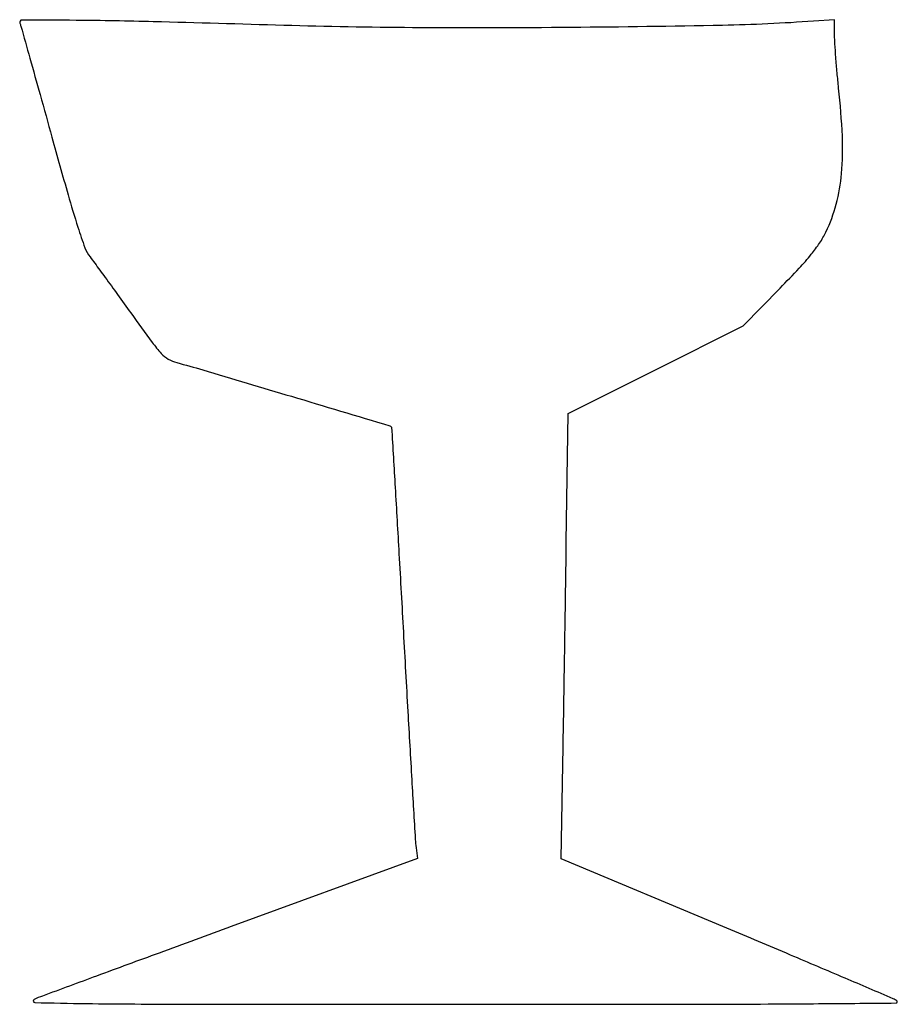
# Model space of a CAD drawing. Extents: x 0 to 322, y 0 to 361.
import ezdxf

# ---------------------------------------------------------------- set-up
doc = ezdxf.new("R2010")
doc.units = 0

msp = doc.modelspace()

# ---------------------------------------------------------------- linework, layer by layer
msp.add_lwpolyline([(0.241438, 359.813205, -0.022956), (0.626231, 358.654012, -0.000116), (3.927342, 346.925766, -0.000527), (7.668472, 333.568393, -0.000334), (12.002324, 317.991625, 0.001615), (17.931863, 296.889234, 0.0078), (21.527995, 284.958445, 0.011211), (24.106704, 277.448917, 0.077894), (25.993546, 274.065144, -0.007758), (27.697995, 271.81666, -0.000842), (31.539673, 266.563486, -0.001032), (36.090424, 260.291517, -0.000832), (40.955145, 253.533957, 0.0025), (48.776694, 242.745153, 0.02874), (52.109782, 238.704644, 0.073511), (54.685797, 236.635017, 0.068412), (57.81303, 235.336902, -0.008045), (67.28649, 232.685097, -0.000359), (99.847304, 222.977693, -0.000024), (135.881472, 212.20466, -0.147391), (136.445432, 211.832561, -0.160355), (136.569282, 211.519657, -0.000019), (137.862631, 189.56644, -0.000534), (139.266402, 165.281441, -0.000322), (140.880652, 136.5, 0.000351), (142.510814, 107.465183, 0.000542), (143.965623, 82.354923, 0.000166), (145.259235, 60.561296, 0.016466), (145.543787, 57.495484), (146.048921, 53.490968), (77.77446, 28.569776, 0.000354), (51.318775, 18.891815, 0.000541), (28.380623, 10.454048, 0.000183), (8.561354, 3.130963, 0.01472), (5.5, 1.894929, 0.800451), (5.721219, 0.759436, 0.004234), (24.687029, 0.382254, 0.00262), (60.246411, 0.162626, 0.000174), (162.5, 0.102441, 0.000288), (246.881783, 0.130707, 0.001685), (291.25774, 0.320709, 0.000482), (321.600676, 0.582172, 0.714543), (321.846085, 1.321787, 0.061384), (320.441358, 2.140541, 0.000223), (302.837136, 9.680342, 0.001181), (282.85887, 18.170603, 0.000741), (259.457289, 28.009635), (198.72241, 53.439302), (199.354727, 87.969651, 0.000453), (199.642855, 104.522612, 0.000206), (199.991341, 126.181606, 0.000204), (200.340121, 149.020633, 0.000279), (200.63399, 169.563476), (201.280935, 216.626952), (233.390468, 232.723783), (265.5, 248.820614), (279.035534, 262.660307, 0.005361), (286.01841, 269.954944, 0.016936), (290.474367, 275.045987, 0.024709), (293.528219, 279.184691, 0.033597), (295.83005, 283.213141, 0.048814), (299.606463, 293.41903, 0.042178), (301.568804, 304.678937, 0.033492), (301.859085, 318.318409, 0.015518), (300.5, 336, -0.003928), (299.939542, 341.591953, -0.003848), (299.462864, 347.230311, -0.00379), (299.120236, 352.183273, -0.014512), (299.019879, 355.273399), (299, 361.046797), (291.25, 360.494746, -0.012738), (257.899459, 358.971679, -0.003057), (202.508527, 358.193586, -0.003316), (144.207052, 358.11783, -0.006189), (97, 358.954008, 0.000981), (49.150962, 360.300283, 0.004322), (20.936994, 360.79474, 0.001627), (0.995136, 360.90693, 0.526847)], format="xyb", close=True)

doc.saveas('drawing.dxf')
